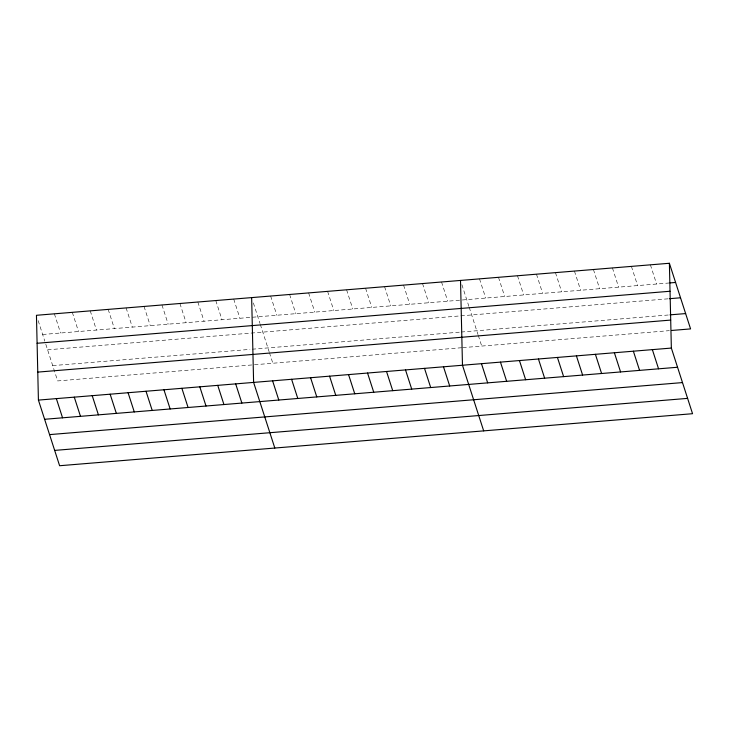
<?xml version="1.0" encoding="UTF-8"?>
<svg xmlns="http://www.w3.org/2000/svg" width="729" height="729" viewBox="0 0 729 729"><rect width="100%" height="100%" fill="white"/><g stroke="black" fill="none" stroke-linecap="round" stroke-linejoin="round"><path stroke-width="0.55" stroke-dasharray="3.65 2.73" d="M42.646 334.483L461.129 300.084M462.25 299.993L668.885 283.007M47.595 349.811L669.368 298.708M52.698 365.603L249.965 349.391M252.207 349.2L460.008 332.123M461.129 332.032L668.885 314.955M461.612 347.724L57.646 380.93L45.125 342.147M462.733 347.633L669.368 330.647M650.396 264.837L656.592 284.018M631.414 266.395L637.611 285.577M612.424 267.953L618.62 287.144M593.433 269.511L599.63 288.702M574.443 271.079L580.639 290.26M555.462 272.637L561.658 291.819M536.471 274.195L542.668 293.386M517.481 275.753L523.677 294.944M498.49 277.321L504.687 296.503M479.509 278.879L485.705 298.07M461.894 284.702L468.884 306.335M469.194 307.292L478.005 334.575M478.315 335.531L481.714 346.075M441.528 281.995L447.724 301.186M422.538 283.563L428.734 302.745M403.556 285.121L409.753 304.312M384.566 286.679L390.762 305.87M365.575 288.247L371.772 307.428M346.585 289.805L352.79 308.987M327.603 291.363L333.8 310.554M308.613 292.921L314.81 312.112M289.623 294.489L295.819 313.67M270.632 296.047L276.838 315.229M253.373 302.936L260.007 323.503M260.317 324.46L269.138 351.743M269.448 352.699L272.846 363.242M233.717 299.081L239.914 318.263M215.784 300.558L221.981 319.739M197.851 302.025L204.047 321.216M179.917 303.501L186.114 322.692M161.984 304.977L168.18 324.168M144.05 306.453L150.247 325.635M126.117 307.92L132.313 327.111M108.184 309.397L114.38 328.588M90.25 310.873L96.447 330.064M72.317 312.349L78.513 331.531M54.383 313.816L60.58 333.007M38.172 320.623L44.815 341.19"/><path stroke-width="1.09" d="M669.386 263.269L36.45 315.293L38.418 400.093L59.614 465.731L692.55 413.707L671.354 348.07L669.386 263.269L690.582 328.907L671.6 330.465M669.997 282.916L675.583 282.46M37.097 343.277L670.033 291.254M669.368 298.708L680.531 297.787M669.997 314.864L685.634 313.579M37.762 372.109L670.698 320.086M38.418 400.093L671.354 348.07M44.615 419.284L677.551 367.261M49.563 434.612L682.499 382.588M54.666 450.404L687.602 398.38M652.364 349.628L658.56 368.819M633.373 351.196L639.57 370.378M614.383 352.754L620.579 371.936M595.402 354.312L601.598 373.503M576.411 355.87L582.608 375.061M557.421 357.438L563.617 376.62M538.43 358.996L544.627 378.187M519.449 360.554L525.645 379.745M500.459 362.122L506.655 381.303M481.468 363.68L487.665 382.862M483.682 430.875L462.478 365.238L460.518 280.437M443.496 366.796L449.693 385.987M424.506 368.364L430.702 387.546M405.515 369.922L411.712 389.104M386.525 371.48L392.731 390.671M367.544 373.038L373.74 392.229M348.553 374.606L354.75 393.788M329.563 376.164L335.759 395.355M310.581 377.722L316.778 396.913M291.591 379.28L297.787 398.471M272.6 380.848L278.797 400.03M274.815 448.043L253.61 382.406L251.651 297.605M235.677 383.882L241.873 403.064M217.743 385.359L223.94 404.54M199.81 386.826L206.006 406.017M181.876 388.302L188.073 407.493M163.943 389.778L170.149 408.96M146.01 391.254L152.215 410.436M128.076 392.721L134.282 411.912M110.143 394.198L116.348 413.389M92.219 395.674L98.415 414.856M74.285 397.15L80.482 416.332M56.352 398.617L62.548 417.808"/></g></svg>
